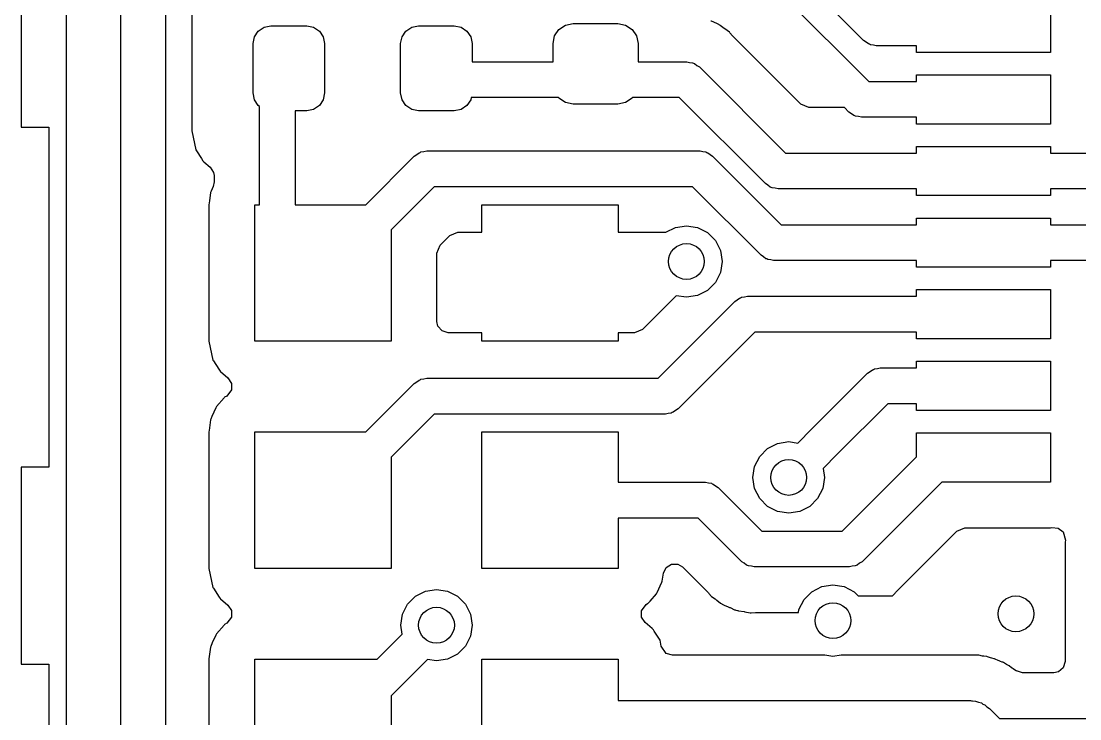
# Model space of a CAD drawing. Extents: x 0.02 to 3.58, y -2.35 to 1.97.
# Drawn here: x 1.8422 to 2.3081, y 0.9338 to 1.2407 of the extents above; entities that cross this region are included whole.
import ezdxf

# ---------------------------------------------------------------- set-up
doc = ezdxf.new("R2010")
doc.units = 0
doc.header["$MEASUREMENT"] = 0
doc.layers.add('BLACK', color=7, linetype='CONTINUOUS')

msp = doc.modelspace()

# ---------------------------------------------------------------- linework, layer by layer
at = {"layer": 'BLACK', "linetype": 'CONTINUOUS'}
for p, q in [((2.21299, 1.23223), (2.0931, 1.35213)), ((2.12817, 1.30132), (2.21531, 1.21417)), ((1.86224, 0.869567), (1.86224, 1.27406)), ((1.84222, 1.27053), (1.84222, 1.19406)), ((1.88587, 1.26916), (1.88587, 0.874459)), ((1.90589, 0.884806), (1.90589, 1.25882)), ((1.9173, 1.2475), (1.9173, 1.1925)), ((2.29528, 1.24862), (2.29528, 1.22697)), ((2.08177, 1.23903), (2.08516, 1.2397)), ((2.08516, 1.2397), (2.10484, 1.2397)), ((2.10484, 1.2397), (2.10823, 1.23903)), ((2.14605, 1.24067), (2.14581, 1.24077)), ((2.1484, 1.23976), (2.14605, 1.24067)), ((2.14864, 1.23958), (2.1484, 1.23976)), ((2.14873, 1.23954), (2.14864, 1.23958)), ((2.14931, 1.23921), (2.14873, 1.23954)), ((1.94487, 1.23384), (1.94658, 1.23639)), ((1.94658, 1.23639), (1.94913, 1.2381)), ((1.94913, 1.2381), (1.95215, 1.2387)), ((1.95215, 1.2387), (1.96789, 1.2387)), ((1.96789, 1.2387), (1.97091, 1.2381)), ((1.97091, 1.2381), (1.97346, 1.23639)), ((1.97346, 1.23639), (1.97517, 1.23384)), ((2.00983, 1.23384), (2.01154, 1.23639)), ((2.01154, 1.23639), (2.01409, 1.2381)), ((2.01409, 1.2381), (2.01711, 1.2387)), ((2.01711, 1.2387), (2.03285, 1.2387)), ((2.03285, 1.2387), (2.03587, 1.2381)), ((2.03587, 1.2381), (2.03842, 1.23639)), ((2.03842, 1.23639), (2.04013, 1.23384)), ((2.07697, 1.23424), (2.07889, 1.23711)), ((2.07889, 1.23711), (2.08177, 1.23903)), ((2.10823, 1.23903), (2.11111, 1.23711)), ((2.11111, 1.23711), (2.11303, 1.23424)), ((2.1494, 1.23915), (2.14931, 1.23921)), ((2.14967, 1.23903), (2.1494, 1.23915)), ((2.14991, 1.23884), (2.14967, 1.23903)), ((2.15165, 1.23748), (2.14991, 1.23884)), ((2.14991, 1.23884), (2.14991, 1.23884)), ((2.15186, 1.23732), (2.15165, 1.23748)), ((2.15392, 1.23588), (2.15186, 1.23732)), ((2.15411, 1.23565), (2.15392, 1.23588)), ((2.15534, 1.23425), (2.15411, 1.23565)), ((1.94427, 1.23083), (1.94487, 1.23384)), ((1.94427, 1.20917), (1.94427, 1.23083)), ((1.97517, 1.23384), (1.97577, 1.23083)), ((1.97577, 1.23083), (1.97577, 1.20917)), ((2.00923, 1.23083), (2.00983, 1.23384)), ((2.00923, 1.20917), (2.00923, 1.23083)), ((2.04013, 1.23384), (2.04073, 1.23083)), ((2.04073, 1.23083), (2.04073, 1.22287)), ((2.0763, 1.23085), (2.07697, 1.23424)), ((2.0763, 1.22287), (2.0763, 1.23085)), ((2.11303, 1.23424), (2.1137, 1.23085)), ((2.1137, 1.23085), (2.1137, 1.22287)), ((2.15557, 1.234), (2.15534, 1.23425)), ((2.18542, 1.20415), (2.15557, 1.234)), ((2.21411, 1.23153), (2.21299, 1.23223)), ((2.21513, 1.23071), (2.21411, 1.23153)), ((2.21558, 1.2306), (2.21513, 1.23071)), ((2.21596, 1.23036), (2.21558, 1.2306)), ((2.21727, 1.23022), (2.21596, 1.23036)), ((2.21855, 1.22992), (2.21727, 1.23022)), ((2.23622, 1.22992), (2.21855, 1.22992)), ((2.23622, 1.22697), (2.23622, 1.22992)), ((2.29528, 1.22697), (2.23622, 1.22697)), ((2.04073, 1.22287), (2.0763, 1.22287)), ((2.1137, 1.22287), (2.13514, 1.22287)), ((2.13514, 1.22287), (2.13642, 1.22258)), ((2.13642, 1.22258), (2.13772, 1.22243)), ((2.13772, 1.22243), (2.13811, 1.22219)), ((2.13811, 1.22219), (2.13855, 1.22209)), ((2.13855, 1.22209), (2.13958, 1.22127)), ((2.13958, 1.22127), (2.14069, 1.22057)), ((2.14069, 1.22057), (2.17858, 1.18268)), ((2.23622, 1.21417), (2.23622, 1.21713)), ((2.23622, 1.21713), (2.29528, 1.21713)), ((2.29528, 1.21713), (2.29528, 1.19547)), ((2.21531, 1.21417), (2.23622, 1.21417)), ((1.94487, 1.20616), (1.94427, 1.20917)), ((1.97577, 1.20917), (1.97517, 1.20616)), ((2.00983, 1.20616), (2.00923, 1.20917)), ((2.04032, 1.20713), (2.04013, 1.20616)), ((2.07872, 1.20713), (2.04032, 1.20713)), ((2.07889, 1.20687), (2.07872, 1.20713)), ((2.08177, 1.20495), (2.07889, 1.20687)), ((2.11111, 1.20687), (2.10823, 1.20495)), ((2.11128, 1.20713), (2.11111, 1.20687)), ((2.13186, 1.20713), (2.11128, 1.20713)), ((2.16975, 1.16924), (2.13186, 1.20713)), ((1.94658, 1.20361), (1.94487, 1.20616)), ((1.94713, 1.20324), (1.94658, 1.20361)), ((1.94713, 1.16), (1.94713, 1.20324)), ((1.97346, 1.20361), (1.97091, 1.2019)), ((1.97517, 1.20616), (1.97346, 1.20361)), ((2.01154, 1.20361), (2.00983, 1.20616)), ((2.01409, 1.2019), (2.01154, 1.20361)), ((2.03842, 1.20361), (2.03587, 1.2019)), ((2.04013, 1.20616), (2.03842, 1.20361)), ((2.08516, 1.20427), (2.08177, 1.20495)), ((2.10484, 1.20427), (2.08516, 1.20427)), ((2.10823, 1.20495), (2.10484, 1.20427)), ((2.18893, 1.2027), (2.18542, 1.20415)), ((2.20451, 1.2027), (2.18893, 1.2027)), ((2.20648, 1.20073), (2.20451, 1.2027)), ((1.96789, 1.2013), (1.96287, 1.2013)), ((1.96287, 1.2013), (1.96287, 1.16)), ((1.97091, 1.2019), (1.96789, 1.2013)), ((2.01711, 1.2013), (2.01409, 1.2019)), ((2.03285, 1.2013), (2.01711, 1.2013)), ((2.03587, 1.2019), (2.03285, 1.2013)), ((2.20759, 1.20003), (2.20648, 1.20073)), ((2.20862, 1.19921), (2.20759, 1.20003)), ((2.20906, 1.19911), (2.20862, 1.19921)), ((2.20944, 1.19887), (2.20906, 1.19911)), ((2.21075, 1.19872), (2.20944, 1.19887)), ((2.21203, 1.19843), (2.21075, 1.19872)), ((2.23622, 1.19843), (2.21203, 1.19843)), ((2.23622, 1.19547), (2.23622, 1.19843)), ((1.84222, 1.19406), (1.85437, 1.19406)), ((1.85437, 1.19406), (1.85437, 1.04445)), ((2.29528, 1.19547), (2.23622, 1.19547)), ((1.9173, 1.1925), (1.91913, 1.18411)), ((1.91913, 1.18411), (1.91937, 1.18374)), ((1.91937, 1.18374), (1.91937, 1.18374)), ((1.91937, 1.18374), (1.92153, 1.18037)), ((2.01947, 1.18333), (2.02075, 1.18362)), ((2.02075, 1.18362), (2.14098, 1.18362)), ((2.14098, 1.18362), (2.14226, 1.18333)), ((2.23622, 1.18268), (2.23622, 1.18563)), ((2.23622, 1.18563), (2.29528, 1.18563)), ((2.29528, 1.18563), (2.29528, 1.18268)), ((1.92153, 1.18037), (1.92224, 1.17927)), ((1.92224, 1.17927), (1.9225, 1.17904)), ((1.9225, 1.17904), (1.9225, 1.17904)), ((1.9225, 1.17904), (1.92265, 1.17891)), ((1.92265, 1.17891), (1.92539, 1.17654)), ((1.99386, 1.16), (2.01519, 1.18133)), ((2.01519, 1.18133), (2.0163, 1.18202)), ((2.0163, 1.18202), (2.01733, 1.18284)), ((2.01733, 1.18284), (2.01777, 1.18294)), ((2.01777, 1.18294), (2.01816, 1.18318)), ((2.01816, 1.18318), (2.01947, 1.18333)), ((2.14226, 1.18333), (2.14357, 1.18318)), ((2.14357, 1.18318), (2.14395, 1.18294)), ((2.14395, 1.18294), (2.14439, 1.18284)), ((2.14439, 1.18284), (2.14542, 1.18202)), ((2.14542, 1.18202), (2.14653, 1.18132)), ((2.14653, 1.18132), (2.17667, 1.15118)), ((2.17858, 1.18268), (2.23622, 1.18268)), ((2.29528, 1.18268), (2.32493, 1.18268)), ((1.92539, 1.17654), (1.92691, 1.17419)), ((1.92691, 1.17419), (1.92711, 1.17279)), ((1.92711, 1.17002), (1.92666, 1.16796)), ((1.92711, 1.17279), (1.92711, 1.17002)), ((1.92557, 1.16534), (1.92505, 1.16169)), ((1.92562, 1.16569), (1.92557, 1.16534)), ((1.92557, 1.16534), (1.92557, 1.16534)), ((1.92577, 1.16601), (1.92562, 1.16569)), ((1.92666, 1.16796), (1.92577, 1.16601)), ((1.92577, 1.16601), (1.92577, 1.16601)), ((2.02401, 1.16787), (2.005, 1.14886)), ((2.1377, 1.16787), (2.02401, 1.16787)), ((2.16784, 1.13774), (2.1377, 1.16787)), ((2.17086, 1.16854), (2.16975, 1.16924)), ((2.17189, 1.16771), (2.17086, 1.16854)), ((2.17233, 1.16761), (2.17189, 1.16771)), ((2.17272, 1.16737), (2.17233, 1.16761)), ((2.17402, 1.16722), (2.17272, 1.16737)), ((2.1753, 1.16693), (2.17402, 1.16722)), ((2.23622, 1.16693), (2.1753, 1.16693)), ((2.23622, 1.16398), (2.23622, 1.16693)), ((2.32819, 1.16693), (2.29528, 1.16693)), ((2.29528, 1.16693), (2.29528, 1.16398)), ((1.92505, 1.16169), (1.9248, 1.16)), ((2.29528, 1.16398), (2.23622, 1.16398)), ((1.9248, 1.16), (1.9248, 1.1)), ((1.945, 1.1), (1.945, 1.16)), ((1.945, 1.16), (1.94713, 1.16)), ((1.96287, 1.16), (1.99386, 1.16)), ((2.045, 1.14785), (2.045, 1.16)), ((2.045, 1.16), (2.105, 1.16)), ((2.105, 1.16), (2.105, 1.14785)), ((2.17667, 1.15118), (2.23622, 1.15118)), ((2.23622, 1.15118), (2.23622, 1.15413)), ((2.23622, 1.15413), (2.29528, 1.15413)), ((2.29528, 1.15413), (2.29528, 1.15118)), ((2.29528, 1.15118), (2.33444, 1.15118)), ((2.005, 1.14886), (2.005, 1.1)), ((2.02665, 1.1422), (2.03085, 1.1464)), ((2.03085, 1.1464), (2.03436, 1.14785)), ((2.03436, 1.14785), (2.045, 1.14785)), ((2.105, 1.14785), (2.12597, 1.14785)), ((2.12597, 1.14785), (2.13013, 1.14998)), ((2.13013, 1.14998), (2.135, 1.15075)), ((2.135, 1.15075), (2.13987, 1.14998)), ((2.13987, 1.14998), (2.14426, 1.14774)), ((2.14426, 1.14774), (2.14774, 1.14426)), ((2.0252, 1.13869), (2.02665, 1.1422)), ((2.14774, 1.14426), (2.14998, 1.13987)), ((2.0252, 1.1086), (2.0252, 1.13869)), ((2.14998, 1.13987), (2.15075, 1.135)), ((2.16895, 1.13704), (2.16784, 1.13774)), ((2.16998, 1.13622), (2.16895, 1.13704)), ((2.15075, 1.135), (2.14998, 1.13013)), ((2.17042, 1.13612), (2.16998, 1.13622)), ((2.1708, 1.13588), (2.17042, 1.13612)), ((2.17211, 1.13573), (2.1708, 1.13588)), ((2.17339, 1.13543), (2.17211, 1.13573)), ((2.23622, 1.13543), (2.17339, 1.13543)), ((2.23622, 1.13248), (2.23622, 1.13543)), ((2.29528, 1.13248), (2.23622, 1.13248)), ((2.34331, 1.13543), (2.29528, 1.13543)), ((2.29528, 1.13543), (2.29528, 1.13248)), ((2.14998, 1.13013), (2.14774, 1.12574)), ((2.14774, 1.12574), (2.14426, 1.12226)), ((2.13051, 1.11996), (2.11565, 1.10509)), ((2.135, 1.11925), (2.13051, 1.11996)), ((2.13987, 1.12002), (2.135, 1.11925)), ((2.14426, 1.12226), (2.13987, 1.12002)), ((2.15737, 1.11809), (2.1584, 1.11891)), ((2.1584, 1.11891), (2.15884, 1.11901)), ((2.15884, 1.11901), (2.15922, 1.11925)), ((2.15922, 1.11925), (2.16053, 1.11939)), ((2.16053, 1.11939), (2.16181, 1.11969)), ((2.16181, 1.11969), (2.23622, 1.11969)), ((2.23622, 1.11969), (2.23622, 1.12264)), ((2.23622, 1.12264), (2.29528, 1.12264)), ((2.29528, 1.12264), (2.29528, 1.10098)), ((2.12249, 1.08362), (2.15625, 1.11739)), ((2.15625, 1.11739), (2.15737, 1.11809)), ((2.02565, 1.10654), (2.0252, 1.1086)), ((2.02748, 1.10443), (2.02565, 1.10654)), ((2.03016, 1.10364), (2.02748, 1.10443)), ((2.11565, 1.10509), (2.11214, 1.10364)), ((1.9248, 1.1), (1.92663, 1.09161)), ((2.005, 1.1), (1.945, 1.1)), ((2.045, 1.10364), (2.03016, 1.10364)), ((2.045, 1.1), (2.045, 1.10364)), ((2.105, 1.1), (2.045, 1.1)), ((2.11214, 1.10364), (2.105, 1.10364)), ((2.105, 1.10364), (2.105, 1.1)), ((2.16507, 1.10394), (2.13131, 1.07017)), ((2.23622, 1.10394), (2.16507, 1.10394)), ((2.23622, 1.10098), (2.23622, 1.10394)), ((2.29528, 1.10098), (2.23622, 1.10098)), ((1.92663, 1.09161), (1.92687, 1.09124)), ((1.92687, 1.09124), (1.92687, 1.09124)), ((1.92687, 1.09124), (1.92915, 1.08769)), ((2.23622, 1.08819), (2.23622, 1.09114)), ((2.23622, 1.09114), (2.29528, 1.09114)), ((2.29528, 1.09114), (2.29528, 1.06949)), ((1.92915, 1.08769), (1.92974, 1.08677)), ((1.92974, 1.08677), (1.93, 1.08654)), ((1.93, 1.08654), (1.93, 1.08654)), ((1.93, 1.08654), (1.93322, 1.08375)), ((2.19019, 1.06133), (2.21476, 1.08589)), ((2.21476, 1.08589), (2.21587, 1.08659)), ((2.21587, 1.08659), (2.2169, 1.08741)), ((2.2169, 1.08741), (2.21734, 1.08751)), ((2.21734, 1.08751), (2.21773, 1.08775)), ((2.21773, 1.08775), (2.21903, 1.0879)), ((2.21903, 1.0879), (2.22031, 1.08819)), ((2.22031, 1.08819), (2.23622, 1.08819)), ((1.93322, 1.08375), (1.93473, 1.0814)), ((1.93473, 1.0814), (1.93473, 1.07861)), ((1.99386, 1.06), (2.01519, 1.08133)), ((2.01519, 1.08133), (2.0163, 1.08202)), ((2.0163, 1.08202), (2.01733, 1.08284)), ((2.01733, 1.08284), (2.01777, 1.08294)), ((2.01777, 1.08294), (2.01816, 1.08318)), ((2.01816, 1.08318), (2.01947, 1.08333)), ((2.01947, 1.08333), (2.02075, 1.08362)), ((2.02075, 1.08362), (2.12249, 1.08362)), ((1.93473, 1.07861), (1.93266, 1.07583)), ((1.93154, 1.075), (1.92824, 1.07119)), ((1.93177, 1.07526), (1.93154, 1.075)), ((1.93154, 1.075), (1.93154, 1.075)), ((1.93266, 1.07583), (1.93177, 1.07526)), ((2.22358, 1.07244), (2.20131, 1.05017)), ((2.23622, 1.07244), (2.22358, 1.07244)), ((2.23622, 1.06949), (2.23622, 1.07244)), ((1.92786, 1.0706), (1.92612, 1.06677)), ((1.92801, 1.07092), (1.92786, 1.0706)), ((1.92786, 1.0706), (1.92786, 1.0706)), ((1.92824, 1.07119), (1.92801, 1.07092)), ((1.92824, 1.07119), (1.92824, 1.07119)), ((2.02401, 1.06787), (2.005, 1.04886)), ((2.12575, 1.06787), (2.02401, 1.06787)), ((2.12703, 1.06817), (2.12575, 1.06787)), ((2.12834, 1.06831), (2.12703, 1.06817)), ((2.12872, 1.06855), (2.12834, 1.06831)), ((2.12916, 1.06865), (2.12872, 1.06855)), ((2.13019, 1.06947), (2.12916, 1.06865)), ((2.13131, 1.07017), (2.13019, 1.06947)), ((2.29528, 1.06949), (2.23622, 1.06949)), ((1.92557, 1.06534), (1.92489, 1.0606)), ((1.92562, 1.06569), (1.92557, 1.06534)), ((1.92612, 1.06677), (1.92562, 1.06569)), ((1.92489, 1.0606), (1.9248, 1.06)), ((1.9248, 1.06), (1.9248, 1)), ((1.945, 1), (1.945, 1.06)), ((1.945, 1.06), (1.99386, 1.06)), ((2.045, 1), (2.045, 1.06)), ((2.045, 1.06), (2.105, 1.06)), ((2.105, 1.06), (2.105, 1.03787)), ((2.18398, 1.05512), (2.19019, 1.06133)), ((2.19019, 1.06133), (2.19019, 1.06133)), ((2.23622, 1.04913), (2.23622, 1.05965)), ((2.23622, 1.05965), (2.29528, 1.05965)), ((2.29528, 1.05965), (2.29528, 1.03799)), ((2.17074, 1.05274), (2.17513, 1.05498)), ((2.17513, 1.05498), (2.18, 1.05575)), ((2.18, 1.05575), (2.18398, 1.05512)), ((2.005, 1.04886), (2.005, 1)), ((2.16502, 1.04487), (2.16726, 1.04926)), ((2.16726, 1.04926), (2.17074, 1.05274)), ((2.20131, 1.05017), (2.19512, 1.04398)), ((2.20131, 1.05017), (2.20131, 1.05017)), ((2.20347, 1.01638), (2.23622, 1.04913)), ((1.85437, 1.04445), (1.84222, 1.04445)), ((1.84222, 1.04445), (1.84222, 0.957835)), ((2.16425, 1.04), (2.16502, 1.04487)), ((2.19512, 1.04398), (2.19575, 1.04)), ((2.16502, 1.03513), (2.16425, 1.04)), ((2.19575, 1.04), (2.19498, 1.03513)), ((2.105, 1.03787), (2.1434, 1.03787)), ((2.1434, 1.03787), (2.14468, 1.03758)), ((2.14468, 1.03758), (2.14599, 1.03743)), ((2.14599, 1.03743), (2.14637, 1.03719)), ((2.14637, 1.03719), (2.14681, 1.03709)), ((2.14681, 1.03709), (2.14784, 1.03627)), ((2.14784, 1.03627), (2.14895, 1.03557)), ((2.14895, 1.03557), (2.16814, 1.01638)), ((2.16726, 1.03074), (2.16502, 1.03513)), ((2.19498, 1.03513), (2.19274, 1.03074)), ((2.24736, 1.03799), (2.21229, 1.00293)), ((2.29528, 1.03799), (2.24736, 1.03799)), ((2.17074, 1.02726), (2.16726, 1.03074)), ((2.19274, 1.03074), (2.18926, 1.02726)), ((2.17513, 1.02502), (2.17074, 1.02726)), ((2.18, 1.02425), (2.17513, 1.02502)), ((2.18487, 1.02502), (2.18, 1.02425)), ((2.18926, 1.02726), (2.18487, 1.02502)), ((2.14012, 1.02213), (2.105, 1.02213)), ((2.105, 1.02213), (2.105, 1)), ((2.15931, 1.00294), (2.14012, 1.02213)), ((2.16814, 1.01638), (2.20347, 1.01638)), ((2.22704, 0.989368), (2.25402, 1.01634)), ((2.25402, 1.01634), (2.25753, 1.0178)), ((2.25753, 1.0178), (2.29528, 1.0178)), ((2.29528, 1.0178), (2.29582, 1.01791)), ((2.29582, 1.01791), (2.29861, 1.01772)), ((2.29861, 1.01772), (2.30085, 1.01604)), ((2.30085, 1.01604), (2.30179, 1.01236)), ((2.30168, 1.01159), (2.30165, 1.01142)), ((2.30165, 1.01142), (2.30165, 0.958976)), ((2.30179, 1.01236), (2.30168, 1.01159)), ((2.30168, 1.01159), (2.30168, 1.01159)), ((2.12605, 1.00038), (2.1284, 1.00189)), ((2.1284, 1.00189), (2.13119, 1.00189)), ((2.13119, 1.00189), (2.1333, 1.00063)), ((2.16043, 1.00224), (2.15931, 1.00294)), ((2.16145, 1.00141), (2.16043, 1.00224)), ((2.21118, 1.00223), (2.21015, 1.00141)), ((2.21229, 1.00293), (2.21118, 1.00223)), ((1.9248, 1), (1.92663, 0.99161)), ((2.005, 1), (1.945, 1)), ((2.105, 1), (2.045, 1)), ((2.12438, 0.99431), (2.12489, 0.997833)), ((2.12489, 0.997833), (2.12605, 1.00038)), ((2.1333, 1.00063), (2.14444, 0.989502)), ((2.1619, 1.00131), (2.16145, 1.00141)), ((2.16228, 1.00107), (2.1619, 1.00131)), ((2.16359, 1.00092), (2.16228, 1.00107)), ((2.16487, 1.00063), (2.16359, 1.00092)), ((2.20673, 1.00063), (2.16487, 1.00063)), ((2.20801, 1.00092), (2.20673, 1.00063)), ((2.20932, 1.00107), (2.20801, 1.00092)), ((2.20971, 1.00131), (2.20932, 1.00107)), ((2.21015, 1.00141), (2.20971, 1.00131)), ((2.12214, 0.989403), (2.12423, 0.993987)), ((2.12423, 0.993987), (2.12438, 0.99431)), ((2.19463, 0.991985), (2.19949, 0.992756)), ((2.19949, 0.992756), (2.20436, 0.991985)), ((1.92663, 0.99161), (1.92687, 0.991236)), ((1.92687, 0.991236), (1.92687, 0.991236)), ((1.92687, 0.991236), (1.92935, 0.987382)), ((2.01226, 0.984256), (2.01574, 0.98774)), ((2.01574, 0.98774), (2.02013, 0.989977)), ((2.02013, 0.989977), (2.025, 0.990748)), ((2.025, 0.990748), (2.02987, 0.989977)), ((2.02987, 0.989977), (2.03426, 0.98774)), ((2.03426, 0.98774), (2.03774, 0.984256)), ((2.11901, 0.985635), (2.12176, 0.988813)), ((2.12176, 0.988813), (2.12199, 0.989081)), ((2.12176, 0.988813), (2.12176, 0.988813)), ((2.12199, 0.989081), (2.12214, 0.989403)), ((2.12214, 0.989403), (2.12214, 0.989403)), ((2.14444, 0.989502), (2.14467, 0.989256)), ((2.14467, 0.989256), (2.14491, 0.988974)), ((2.14491, 0.988974), (2.14609, 0.987629)), ((2.18675, 0.986264), (2.19024, 0.989748)), ((2.19024, 0.989748), (2.19463, 0.991985)), ((2.20436, 0.991985), (2.20875, 0.989748)), ((2.20875, 0.989748), (2.21062, 0.987874)), ((2.21062, 0.987874), (2.2257, 0.987874)), ((2.2257, 0.987874), (2.22685, 0.989161)), ((2.22685, 0.989161), (2.22704, 0.989368)), ((1.92935, 0.987382), (1.92974, 0.986774)), ((1.92974, 0.986774), (1.93, 0.986542)), ((1.93, 0.986542), (1.93, 0.986541)), ((1.93, 0.986541), (1.93322, 0.983753)), ((1.93322, 0.983753), (1.93473, 0.981401)), ((2.01002, 0.979866), (2.01226, 0.984256)), ((2.03774, 0.984256), (2.03998, 0.979866)), ((2.11527, 0.981394), (2.11734, 0.984169)), ((2.11734, 0.984169), (2.11793, 0.984544)), ((2.11793, 0.984544), (2.11823, 0.984736)), ((2.11793, 0.984544), (2.11793, 0.984544)), ((2.11823, 0.984736), (2.11901, 0.985635)), ((2.14609, 0.987629), (2.14763, 0.986541)), ((2.14763, 0.986541), (2.14814, 0.986182)), ((2.14814, 0.986182), (2.14835, 0.986027)), ((2.14835, 0.986027), (2.15, 0.984736)), ((2.15, 0.984736), (2.15033, 0.984476)), ((2.15033, 0.984476), (2.1506, 0.984353)), ((2.1506, 0.984353), (2.15069, 0.984298)), ((2.15069, 0.984298), (2.15127, 0.98397)), ((2.15127, 0.98397), (2.15136, 0.98392)), ((2.15136, 0.98392), (2.15161, 0.983748)), ((2.15161, 0.983748), (2.15189, 0.983639)), ((2.15189, 0.983639), (2.15189, 0.983639)), ((2.15189, 0.983639), (2.15301, 0.983202)), ((2.15301, 0.983202), (2.15395, 0.982834)), ((2.18452, 0.981874), (2.18675, 0.986264)), ((1.93473, 0.978606), (1.93266, 0.975831)), ((1.93473, 0.981401), (1.93473, 0.978606)), ((2.00925, 0.975), (2.01002, 0.979866)), ((2.03998, 0.979866), (2.04075, 0.975)), ((2.11527, 0.978599), (2.11527, 0.981394)), ((2.11678, 0.976247), (2.11527, 0.978599)), ((2.15395, 0.982834), (2.15419, 0.982734)), ((2.15419, 0.982734), (2.15621, 0.981822)), ((2.15621, 0.981822), (2.15621, 0.981822)), ((2.15621, 0.981822), (2.15648, 0.981699)), ((2.15648, 0.981699), (2.15678, 0.981644)), ((2.15678, 0.981644), (2.15688, 0.981613)), ((2.15688, 0.981613), (2.15751, 0.981431)), ((2.15751, 0.981431), (2.15762, 0.981405)), ((2.15762, 0.981405), (2.1579, 0.981296)), ((2.1579, 0.981296), (2.16039, 0.980968)), ((2.16039, 0.980968), (2.16065, 0.980927)), ((2.16065, 0.980927), (2.16312, 0.980469)), ((2.16312, 0.980469), (2.16342, 0.980486)), ((2.16342, 0.980486), (2.16543, 0.980602)), ((2.16342, 0.980486), (2.16342, 0.980486)), ((2.16543, 0.980602), (2.16571, 0.98061)), ((2.16571, 0.98061), (2.18431, 0.98061)), ((2.18431, 0.98061), (2.18452, 0.981874)), ((1.93154, 0.974996), (1.92824, 0.971187)), ((1.93177, 0.975264), (1.93154, 0.974996)), ((1.93154, 0.974996), (1.93154, 0.974996)), ((1.93266, 0.975831), (1.93177, 0.975264)), ((2.00988, 0.971018), (2.00925, 0.975)), ((2.04075, 0.975), (2.03998, 0.970134)), ((2.11986, 0.973576), (2.11678, 0.976247)), ((1.92786, 0.970597), (1.92634, 0.967264)), ((1.92801, 0.970919), (1.92786, 0.970597)), ((1.92786, 0.970597), (1.92786, 0.970597)), ((1.92824, 0.971187), (1.92801, 0.970919)), ((1.92824, 0.971187), (1.92824, 0.971187)), ((1.99886, 0.96), (2.00988, 0.971018)), ((2.03998, 0.970134), (2.03774, 0.965744)), ((2.12026, 0.973226), (2.11986, 0.973576)), ((2.12046, 0.972928), (2.12026, 0.973226)), ((2.12082, 0.97236), (2.12046, 0.972928)), ((2.12046, 0.972928), (2.12046, 0.972928)), ((2.12337, 0.96839), (2.12082, 0.97236)), ((1.92557, 0.965339), (1.92483, 0.960209)), ((1.92562, 0.96569), (1.92557, 0.965339)), ((1.92634, 0.967264), (1.92562, 0.96569)), ((2.03774, 0.965744), (2.03426, 0.96226)), ((2.12395, 0.965737), (2.12337, 0.96839)), ((2.12611, 0.962618), (2.12395, 0.965737)), ((1.92483, 0.960209), (1.9248, 0.96)), ((1.9248, 0.96), (1.9248, 0.9)), ((1.945, 0.9), (1.945, 0.96)), ((1.945, 0.96), (1.99886, 0.96)), ((2.02102, 0.959883), (2.005, 0.943864)), ((2.025, 0.959252), (2.02102, 0.959883)), ((2.02987, 0.960023), (2.025, 0.959252)), ((2.03426, 0.96226), (2.02987, 0.960023)), ((2.045, 0.9), (2.045, 0.96)), ((2.045, 0.96), (2.105, 0.96)), ((2.105, 0.96), (2.105, 0.941811)), ((2.1288, 0.961831), (2.12611, 0.962618)), ((2.19589, 0.961831), (2.1288, 0.961831)), ((2.19949, 0.96126), (2.19589, 0.961831)), ((2.2031, 0.961831), (2.19949, 0.96126)), ((2.25647, 0.961831), (2.2031, 0.961831)), ((2.25651, 0.961833), (2.25647, 0.961831)), ((2.25654, 0.96184), (2.25651, 0.961833)), ((2.25925, 0.961831), (2.25654, 0.96184)), ((2.25927, 0.961831), (2.25925, 0.961831)), ((2.25925, 0.961831), (2.25925, 0.961831)), ((2.26198, 0.961831), (2.25927, 0.961831)), ((2.26204, 0.961824), (2.26198, 0.961831)), ((2.26212, 0.961821), (2.26204, 0.961824)), ((2.26265, 0.961819), (2.26212, 0.961821)), ((2.2634, 0.961816), (2.26265, 0.961819)), ((2.26368, 0.961815), (2.2634, 0.961816)), ((2.2634, 0.961816), (2.2634, 0.961816)), ((2.26534, 0.961431), (2.26368, 0.961815)), ((2.26584, 0.961343), (2.26534, 0.961431)), ((2.26726, 0.961164), (2.26584, 0.961343)), ((2.26753, 0.96113), (2.26726, 0.961164)), ((2.26726, 0.961164), (2.26726, 0.961164)), ((2.26877, 0.960678), (2.26753, 0.96113)), ((2.26935, 0.960506), (2.26877, 0.960678)), ((2.27037, 0.960272), (2.26935, 0.960506)), ((2.27037, 0.960271), (2.27037, 0.960272)), ((2.27064, 0.960209), (2.27037, 0.960271)), ((2.27089, 0.960088), (2.27064, 0.960209)), ((2.27217, 0.959467), (2.27089, 0.960088)), ((2.27089, 0.960088), (2.27089, 0.960088)), ((1.84222, 0.957835), (1.85437, 0.957835)), ((1.85437, 0.957835), (1.85437, 0.844237)), ((2.27264, 0.959271), (2.27217, 0.959467)), ((2.27323, 0.959055), (2.27264, 0.959271)), ((2.27398, 0.958782), (2.27323, 0.959055)), ((2.27424, 0.958687), (2.27398, 0.958782)), ((2.27398, 0.958782), (2.27398, 0.958782)), ((2.27447, 0.958537), (2.27424, 0.958687)), ((2.27535, 0.957972), (2.27447, 0.958537)), ((2.27447, 0.958537), (2.27447, 0.958537)), ((2.27588, 0.957676), (2.27535, 0.957972)), ((2.27707, 0.957101), (2.27588, 0.957676)), ((2.27808, 0.956294), (2.27707, 0.957101)), ((2.2784, 0.956037), (2.27808, 0.956294)), ((2.27881, 0.955744), (2.2784, 0.956037)), ((2.28024, 0.95482), (2.27881, 0.955744)), ((2.30087, 0.956294), (2.29875, 0.954464)), ((2.30165, 0.958976), (2.30087, 0.956294)), ((2.28033, 0.954949), (2.28024, 0.95482)), ((2.28295, 0.954016), (2.28033, 0.954949)), ((2.29669, 0.954016), (2.28295, 0.954016)), ((2.29875, 0.954464), (2.29669, 0.954016)), ((2.005, 0.943864), (2.005, 0.9)), ((2.105, 0.941811), (2.26, 0.941811)), ((2.26, 0.941811), (2.2604, 0.941772)), ((2.2604, 0.941772), (2.26058, 0.941797)), ((2.26058, 0.941797), (2.26088, 0.941725)), ((2.26088, 0.941725), (2.26229, 0.941586)), ((2.26229, 0.941586), (2.26351, 0.941101)), ((2.26351, 0.941101), (2.26479, 0.940798)), ((2.26479, 0.940798), (2.2655, 0.940306)), ((2.2655, 0.940306), (2.26631, 0.939983)), ((2.26631, 0.939983), (2.26727, 0.939093)), ((2.26727, 0.939093), (2.26835, 0.938352)), ((2.26835, 0.938352), (2.27271, 0.933996)), ((2.27271, 0.933996), (2.51378, 0.933996))]:
    msp.add_line(p, q, dxfattribs=at)
at = {"layer": 'BLACK'}
for centre in [(2.135, 1.135), (2.18, 1.04), (2.28, 0.98), (2.19949, 0.977008), (2.025, 0.975)]:
    msp.add_circle(centre, 0.007874, dxfattribs=at)

doc.saveas('drawing.dxf')
